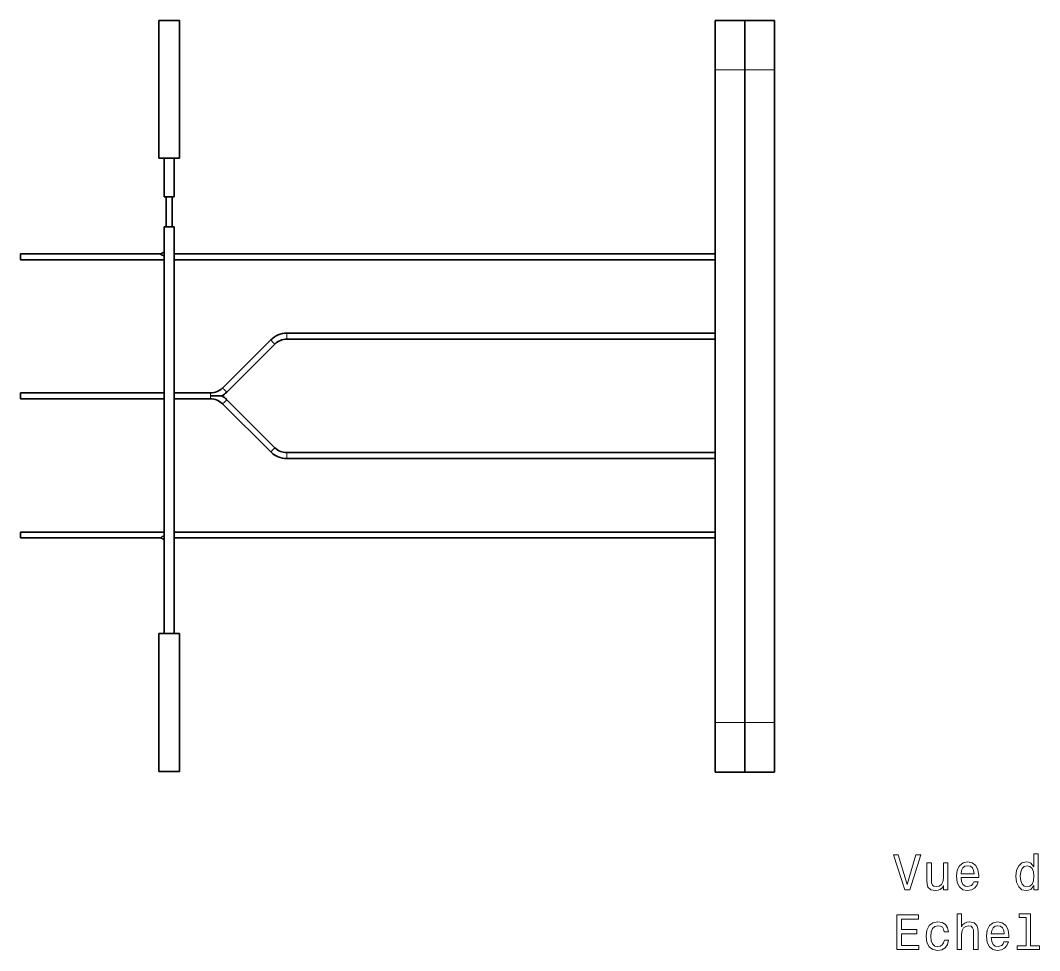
# Model space of a CAD drawing. Extents: x 428 to 891, y 189 to 670.
# Drawn here: x 682 to 784.7, y 364.6 to 458.4 of the extents above; entities that cross this region are included whole.
import ezdxf

# ---------------------------------------------------------------- set-up
doc = ezdxf.new("R2010")
doc.units = 0

msp = doc.modelspace()

# ---------------------------------------------------------------- linework, layer by layer
at = {"color": 7, "lineweight": 35, "ltscale": 0.34738}
for p, q in [((695.97, 444.48), (695.97, 458.38)), ((698.07, 444.48), (698.07, 458.38))]:
    msp.add_line(p, q, dxfattribs=at)
at = {"color": 7, "lineweight": 35, "ltscale": 0.052501}
for p, q in [((695.97, 458.38), (698.07, 458.38)), ((695.97, 444.48), (698.07, 444.48)), ((695.97, 396.57), (698.07, 396.57)), ((695.97, 382.67), (698.07, 382.67))]:
    msp.add_line(p, q, dxfattribs=at)
at = {"color": 7, "lineweight": 35, "ltscale": 0.075}
for p, q in [((755.02, 458.38), (752.02, 458.38)), ((755.02, 458.38), (758.02, 458.38)), ((755.02, 382.62), (752.02, 382.62)), ((755.02, 382.62), (758.02, 382.62))]:
    msp.add_line(p, q, dxfattribs=at)
at = {"color": 7, "lineweight": 35, "ltscale": 0.125}
for p, q in [((752.02, 453.38), (752.02, 458.38)), ((755.02, 453.38), (755.02, 458.38)), ((755.02, 453.38), (755.02, 458.38)), ((758.02, 453.38), (758.02, 458.38)), ((752.02, 382.62), (752.02, 387.62)), ((755.02, 382.62), (755.02, 387.62)), ((755.02, 382.62), (755.02, 387.62)), ((758.02, 382.62), (758.02, 387.62))]:
    msp.add_line(p, q, dxfattribs=at)
at = {"color": 7, "lineweight": 13, "ltscale": 0.075}
for p, q in [((755.02, 453.38), (752.02, 453.38)), ((755.02, 453.38), (758.02, 453.38)), ((755.02, 387.62), (752.02, 387.62)), ((755.02, 387.62), (758.02, 387.62))]:
    msp.add_line(p, q, dxfattribs=at)
at = {"color": 7, "lineweight": 35}
for p, q in [((752.02, 453.38), (752.02, 387.62)), ((755.02, 453.38), (755.02, 387.62)), ((755.02, 453.38), (755.02, 387.62)), ((758.02, 453.38), (758.02, 387.62)), ((696.52, 396.57), (696.52, 437.57)), ((697.52, 396.57), (697.52, 437.57)), ((752.02, 434.85), (697.52, 434.85)), ((752.02, 434.25), (697.52, 434.25)), ((708.87, 426.85), (752.02, 426.85)), ((708.87, 426.25), (752.02, 426.25)), ((752.02, 414.81), (708.87, 414.81)), ((752.02, 414.21), (708.87, 414.21)), ((697.52, 406.81), (752.02, 406.81)), ((697.52, 406.21), (752.02, 406.21))]:
    msp.add_line(p, q, dxfattribs=at)
at = {"color": 7, "lineweight": 35, "ltscale": 0.0975}
for p, q in [((696.52, 444.48), (696.52, 440.58)), ((697.52, 444.48), (697.52, 440.58))]:
    msp.add_line(p, q, dxfattribs=at)
at = {"color": 7, "lineweight": 35, "ltscale": 0.0125}
for p, q in [((696.52, 440.58), (697.02, 440.58)), ((697.02, 440.58), (697.52, 440.58)), ((696.72, 438.53), (696.72, 439.03)), ((697.02, 437.57), (696.52, 437.57)), ((697.52, 437.57), (697.02, 437.57))]:
    msp.add_line(p, q, dxfattribs=at)
at = {"color": 7, "lineweight": 35, "ltscale": 0.038777}
for p, q in [((696.72, 440.58), (696.72, 439.03)), ((697.32, 440.58), (697.32, 439.03))]:
    msp.add_line(p, q, dxfattribs=at)
at = {"color": 7, "lineweight": 35, "ltscale": 0.036583}
for p, q in [((696.72, 439.03), (696.72, 437.57)), ((697.32, 439.03), (697.32, 437.57))]:
    msp.add_line(p, q, dxfattribs=at)
at = {"color": 7, "lineweight": 35, "ltscale": 0.024083}
msp.add_line((696.72, 438.53), (696.72, 437.57), dxfattribs=at)
at = {"color": 7, "lineweight": 35, "ltscale": 0.0075}
for p, q in [((682.02, 434.85), (682.02, 434.55)), ((682.02, 434.55), (682.02, 434.25)), ((682.02, 420.53), (682.02, 420.83)), ((682.02, 420.23), (682.02, 420.53)), ((682.02, 406.51), (682.02, 406.81)), ((682.02, 406.81), (682.02, 406.51)), ((682.02, 406.21), (682.02, 406.51)), ((682.02, 406.51), (682.02, 406.21))]:
    msp.add_line(p, q, dxfattribs=at)
at = {"color": 7, "lineweight": 35, "ltscale": 0.350911}
for p, q in [((696.06, 434.85), (682.02, 434.85)), ((682.02, 406.21), (696.06, 406.21))]:
    msp.add_line(p, q, dxfattribs=at)
at = {"color": 7, "lineweight": 35, "ltscale": 0.000743329}
for p, q in [((696.49, 434.66), (696.52, 434.67)), ((696.49, 406.39), (696.52, 406.39))]:
    msp.add_line(p, q, dxfattribs=at)
at = {"color": 7, "lineweight": 35, "ltscale": 0.35}
for p, q in [((696.02, 434.25), (682.02, 434.25)), ((682.02, 406.21), (696.02, 406.21))]:
    msp.add_line(p, q, dxfattribs=at)
at = {"color": 7, "lineweight": 35, "ltscale": 0.3625}
for p, q in [((696.52, 434.25), (682.02, 434.25)), ((682.02, 420.83), (696.52, 420.83)), ((682.02, 420.23), (696.52, 420.23)), ((682.02, 406.81), (696.52, 406.81))]:
    msp.add_line(p, q, dxfattribs=at)
at = {"color": 7, "lineweight": 13, "ltscale": 0.0075}
for p, q in [((708.87, 426.55), (708.87, 426.85)), ((708.87, 426.25), (708.87, 426.55)), ((707.46, 425.96), (707.24, 426.17)), ((707.67, 425.75), (707.46, 425.96)), ((702.82, 420.9), (702.61, 421.11)), ((701.19, 420.53), (701.19, 420.83)), ((701.19, 420.53), (701.19, 420.23)), ((702.82, 420.15), (702.61, 419.94)), ((702.61, 419.94), (702.39, 419.73)), ((707.46, 415.09), (707.24, 414.88)), ((708.87, 414.81), (708.87, 414.51)), ((708.87, 414.51), (708.87, 414.21))]:
    msp.add_line(p, q, dxfattribs=at)
at = {"color": 7, "lineweight": 35, "ltscale": 0.17143}
for p, q in [((702.39, 421.32), (707.24, 426.17)), ((707.67, 415.3), (702.82, 420.15))]:
    msp.add_line(p, q, dxfattribs=at)
at = {"color": 7, "lineweight": 35, "ltscale": 0.171429}
for p, q in [((702.82, 420.9), (707.67, 425.75)), ((707.24, 414.88), (702.39, 419.73))]:
    msp.add_line(p, q, dxfattribs=at)
at = {"color": 7, "lineweight": 13, "ltscale": 0.007499}
for p, q in [((702.61, 421.11), (702.39, 421.32)), ((707.67, 415.3), (707.46, 415.09))]:
    msp.add_line(p, q, dxfattribs=at)
at = {"color": 7, "lineweight": 35, "ltscale": 0.091789}
for p, q in [((697.52, 420.83), (701.19, 420.83)), ((697.52, 420.23), (701.19, 420.23))]:
    msp.add_line(p, q, dxfattribs=at)
at = {"color": 7, "lineweight": 35, "ltscale": 0.028394}
msp.add_line((702.33, 420.53), (701.19, 420.53), dxfattribs=at)
at = {"color": 7, "lineweight": 35, "ltscale": 0.163155}
msp.add_line((696.52, 403.1), (696.52, 396.57), dxfattribs=at)
at = {"color": 7, "lineweight": 35, "ltscale": 0.347379}
for p, q in [((695.97, 382.67), (695.97, 396.57)), ((698.07, 382.67), (698.07, 396.57))]:
    msp.add_line(p, q, dxfattribs=at)
at = {"color": 7, "lineweight": 35}
for points in [[(696.06, 434.85), (696.19, 434.79), (696.32, 434.7), (696.43, 434.67), (696.49, 434.66)], [(696.06, 406.21), (696.19, 406.26), (696.32, 406.35), (696.43, 406.39), (696.49, 406.39)]]:
    msp.add_lwpolyline(points, dxfattribs=at)
at = {"color": 7, "lineweight": 13}
for points in [[(772.26, 374.27), (771.39, 371.29), (770.48, 374.27), (770, 374.27), (771.13, 370.76), (771.64, 370.76), (772.74, 374.27)], [(784.15, 371.18), (784.15, 370.76), (784.59, 370.76), (784.59, 374.38), (784.15, 374.38), (784.15, 373.06), (783.82, 373.44), (783.61, 373.53), (783.37, 373.57), (782.94, 373.47), (782.61, 373.18), (782.39, 372.73), (782.32, 372.12), (782.39, 371.51), (782.61, 371.05), (782.94, 370.76), (783.37, 370.67), (783.61, 370.7), (783.82, 370.79)], [(775.46, 373.47), (775.02, 373.47), (775.02, 371.91), (774.97, 371.54), (774.82, 371.28), (774.6, 371.12), (774.3, 371.07), (774.06, 371.11), (773.91, 371.23), (773.83, 371.44), (773.81, 371.73), (773.81, 373.47), (773.36, 373.47), (773.36, 371.69), (773.38, 371.33), (773.47, 371.03), (773.77, 370.76), (774.23, 370.67), (774.49, 370.7), (774.7, 370.79), (774.89, 370.95), (775.04, 371.18), (775.04, 370.76), (775.46, 370.76)], [(776.8, 371.99), (778.58, 371.99), (778.58, 372.19), (778.5, 372.77), (778.28, 373.21), (777.93, 373.47), (777.46, 373.57), (777, 373.47), (776.65, 373.18), (776.42, 372.72), (776.34, 372.12), (776.41, 371.5), (776.64, 371.04), (776.99, 370.76), (777.44, 370.67), (777.84, 370.73), (778.16, 370.9), (778.4, 371.18), (778.53, 371.54), (778.09, 371.54), (778, 371.34), (777.87, 371.19), (777.5, 371.07), (777.21, 371.12), (776.99, 371.3), (776.85, 371.58), (776.8, 371.97)], [(776.8, 372.36), (776.86, 372.71), (776.99, 372.97), (777.2, 373.12), (777.47, 373.18), (777.74, 373.12), (777.95, 372.97), (778.07, 372.71), (778.12, 372.36)], [(783.45, 373.17), (783.74, 373.1), (783.96, 372.9), (784.09, 372.57), (784.14, 372.12), (784.09, 371.66), (783.96, 371.33), (783.74, 371.13), (783.45, 371.07), (783.17, 371.13), (782.96, 371.33), (782.82, 371.67), (782.77, 372.12), (782.82, 372.57), (782.96, 372.9), (783.17, 373.1)], [(770.33, 364.72), (772.54, 364.72), (772.54, 365.14), (770.79, 365.14), (770.79, 366.32), (772.35, 366.32), (772.35, 366.74), (770.79, 366.74), (770.79, 367.79), (772.5, 367.79), (772.5, 368.22), (770.33, 368.22)], [(776.41, 364.72), (776.86, 364.72), (776.86, 366.28), (776.9, 366.64), (777.05, 366.9), (777.28, 367.06), (777.58, 367.12), (777.82, 367.07), (777.97, 366.93), (778.05, 366.71), (778.07, 366.41), (778.07, 364.72), (778.52, 364.72), (778.52, 366.5), (778.5, 366.85), (778.41, 367.15), (778.11, 367.42), (777.64, 367.52), (777.39, 367.48), (777.17, 367.39), (776.99, 367.24), (776.86, 367.03), (776.86, 368.34), (776.41, 368.34)], [(783.37, 367.96), (783.37, 365.09), (782.45, 365.09), (782.45, 364.72), (784.72, 364.72), (784.72, 365.09), (783.81, 365.09), (783.81, 368.34), (782.67, 368.34), (782.67, 367.96)], [(775.1, 366.53), (775.54, 366.53), (775.45, 366.93), (775.23, 367.25), (774.9, 367.44), (774.46, 367.52), (773.97, 367.42), (773.6, 367.14), (773.37, 366.68), (773.29, 366.06), (773.37, 365.45), (773.59, 365), (773.95, 364.72), (774.44, 364.62), (774.87, 364.7), (775.21, 364.91), (775.44, 365.24), (775.55, 365.68), (775.12, 365.68), (775.05, 365.4), (774.91, 365.19), (774.7, 365.06), (774.46, 365.02), (774.15, 365.08), (773.93, 365.29), (773.79, 365.61), (773.75, 366.08), (773.79, 366.53), (773.93, 366.86), (774.16, 367.06), (774.46, 367.13), (774.72, 367.09), (774.92, 366.97), (775.05, 366.78)], [(779.84, 365.94), (781.61, 365.94), (781.62, 366.15), (781.54, 366.73), (781.32, 367.16), (780.96, 367.42), (780.49, 367.52), (780.03, 367.42), (779.68, 367.14), (779.45, 366.68), (779.37, 366.07), (779.45, 365.45), (779.68, 365), (780.02, 364.72), (780.48, 364.62), (780.87, 364.69), (781.19, 364.86), (781.43, 365.13), (781.57, 365.49), (781.13, 365.49), (781.04, 365.29), (780.91, 365.14), (780.53, 365.02), (780.25, 365.07), (780.03, 365.25), (779.89, 365.54), (779.84, 365.93)], [(779.84, 366.31), (779.89, 366.66), (780.03, 366.92), (780.24, 367.08), (780.51, 367.13), (780.78, 367.08), (780.98, 366.92), (781.11, 366.66), (781.15, 366.31)]]:
    msp.add_lwpolyline(points, close=True, dxfattribs=at)
at = {"color": 7, "lineweight": 35}
for centre, radius, start, end in [((696.02, 435.55), 0.7, 270, 315.585), ((708.87, 424.55), 2.3, 90, 135), ((708.87, 424.55), 1.7, 90, 135), ((701.19, 422.53), 1.7, 270, 315), ((701.19, 418.53), 1.7, 45, 90), ((701.19, 422.53), 2.3, 299.5918, 315), ((701.19, 418.53), 2.3, 45, 60.4082), ((708.87, 416.51), 1.7, 225, 270), ((708.87, 416.51), 2.3, 225, 270), ((696.02, 405.51), 0.7, 44.415, 90)]:
    msp.add_arc(centre, radius, start, end, dxfattribs=at)

doc.saveas('drawing.dxf')
